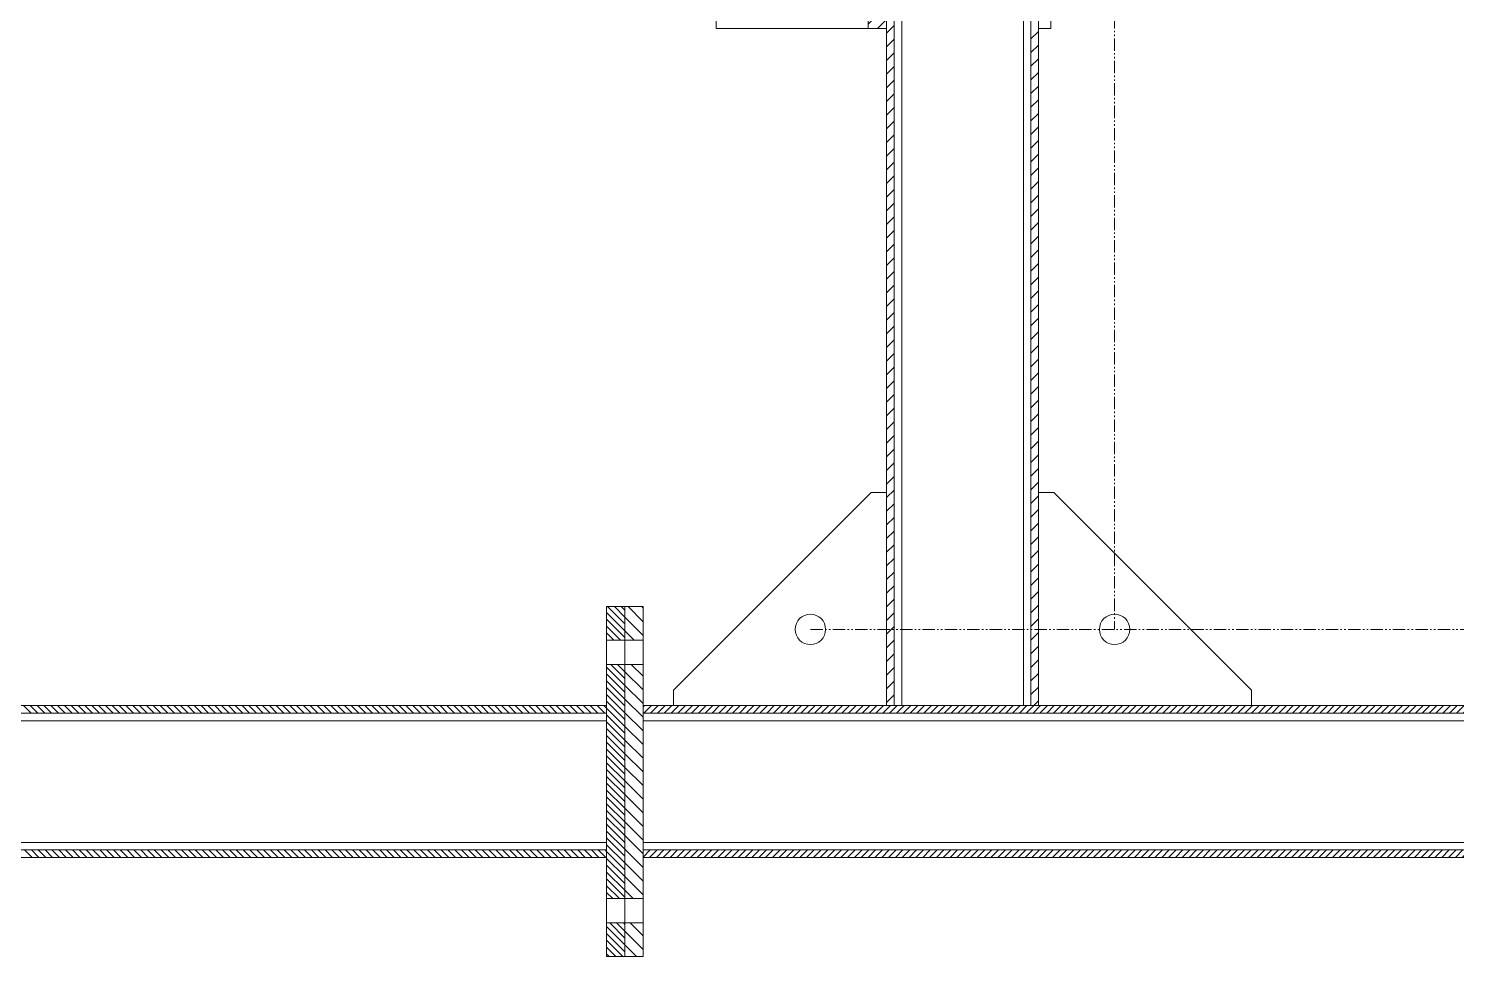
# Model space of a CAD drawing. Header units: millimetres. Extents: x 2179 to 44859, y 3478 to 159868.
# Drawn here: x 33999 to 34938, y 148508 to 149118 of the extents above; entities that cross this region are included whole.
import ezdxf

# ---------------------------------------------------------------- set-up
doc = ezdxf.new("R2010")
doc.units = ezdxf.units.MM
doc.linetypes.add('IMPORT-PHANTOM2', pattern=[14.732, 8.128, -1.524, 1.016, -1.524, 1.016, -1.524])
for name, color, linetype, lineweight in [('0-1', 7, 'IMPORT-PHANTOM2', 9), ('0-2', 7, 'Continuous', 9), ('2966-1_navrh dispozice stroju-HK_dwg-1', 7, 'Continuous', 9)]:
    doc.layers.add(name, color=color, linetype=linetype, lineweight=lineweight)

# ---------------------------------------------------------------- blocks, each defined once
blk = doc.blocks.new('2966-1_navrh dispozice stroju-HK_dwg__X1559-903134-1NP _ stroje - KOTVÍCÍ BODY')
at = {"layer": '0-2'}
for p, q in [((-25534.9, 19157.19), (-25539.9, 19162.19)), ((-25534.9, 19161.68), (-25538.17, 19164.95)), ((-25534.9, 19152.7), (-25539.9, 19157.7)), ((-25534.9, 19148.21), (-25539.9, 19153.21)), ((-25534.9, 19143.72), (-25539.9, 19148.72)), ((-25534.9, 19139.23), (-25539.9, 19144.23)), ((-25534.9, 19134.74), (-25539.9, 19139.74)), ((-25534.9, 19130.25), (-25539.9, 19135.25)), ((-25534.9, 19125.76), (-25539.9, 19130.76)), ((-25534.9, 19121.27), (-25539.9, 19126.27)), ((-25534.9, 19116.78), (-25539.9, 19121.78)), ((-25534.9, 19112.29), (-25539.9, 19117.29)), ((-25534.9, 19107.8), (-25539.9, 19112.8)), ((-25534.9, 19103.31), (-25539.9, 19108.31)), ((-25534.9, 19098.82), (-25539.9, 19103.82)), ((-25534.9, 19094.33), (-25539.9, 19099.33)), ((-25534.9, 19089.84), (-25539.9, 19094.84)), ((-25534.9, 19085.35), (-25539.9, 19090.35)), ((-25534.9, 19080.86), (-25539.9, 19085.86)), ((-25534.9, 19076.37), (-25539.9, 19081.37)), ((-25534.9, 19071.88), (-25539.9, 19076.88)), ((-25534.9, 19067.39), (-25539.9, 19072.39)), ((-25534.9, 19062.9), (-25539.9, 19067.9)), ((-25534.9, 19058.41), (-25539.9, 19063.41)), ((-25534.9, 19053.91), (-25539.9, 19058.91)), ((-25534.9, 19049.42), (-25539.9, 19054.42)), ((-25534.9, 19044.93), (-25539.9, 19049.93)), ((-25534.9, 19040.44), (-25539.9, 19045.44)), ((-25534.9, 19035.95), (-25539.9, 19040.95)), ((-25534.9, 19031.46), (-25539.9, 19036.46)), ((-25534.9, 19026.97), (-25539.9, 19031.97)), ((-25534.9, 19022.48), (-25539.9, 19027.48)), ((-25534.9, 19017.99), (-25539.9, 19022.99)), ((-25534.9, 19013.5), (-25539.9, 19018.5)), ((-25534.9, 19009.01), (-25539.9, 19014.01)), ((-25534.9, 19004.52), (-25539.9, 19009.52)), ((-25534.9, 19000.03), (-25539.9, 19005.03)), ((-25534.9, 18995.54), (-25539.9, 19000.54)), ((-25534.9, 18991.05), (-25539.9, 18996.05)), ((-25534.9, 18986.56), (-25539.9, 18991.56)), ((-25534.9, 18982.07), (-25539.9, 18987.07)), ((-25534.9, 18977.58), (-25539.9, 18982.58)), ((-25534.9, 18973.09), (-25539.9, 18978.09)), ((-25534.9, 18968.6), (-25539.9, 18973.6)), ((-25534.9, 18964.11), (-25539.9, 18969.11)), ((-25534.9, 18959.62), (-25539.9, 18964.62)), ((-25534.9, 18955.13), (-25539.9, 18960.13)), ((-25534.9, 18950.64), (-25539.9, 18955.64)), ((-25534.9, 18946.15), (-25539.9, 18951.15)), ((-25534.9, 18941.66), (-25539.9, 18946.66)), ((-25534.9, 18937.17), (-25539.9, 18942.17)), ((-25534.9, 18932.68), (-25539.9, 18937.68)), ((-25534.9, 18928.19), (-25539.9, 18933.19)), ((-25534.9, 18923.7), (-25539.9, 18928.7)), ((-25534.9, 18919.21), (-25539.9, 18924.21)), ((-25534.9, 18914.72), (-25539.9, 18919.72)), ((-25534.9, 18910.23), (-25539.9, 18915.23)), ((-25534.9, 18905.74), (-25539.9, 18910.74)), ((-25534.9, 18901.25), (-25539.9, 18906.25)), ((-25534.9, 18896.76), (-25539.9, 18901.76)), ((-25534.9, 18892.27), (-25539.9, 18897.27)), ((-25534.9, 18887.78), (-25539.9, 18892.78)), ((-25534.9, 18883.29), (-25539.9, 18888.29)), ((-25534.9, 18878.8), (-25539.9, 18883.8)), ((-25534.9, 18874.31), (-25539.9, 18879.31)), ((-25534.9, 18869.82), (-25539.9, 18874.82)), ((-25534.9, 18865.33), (-25539.9, 18870.33)), ((-25534.9, 18860.84), (-25539.9, 18865.84)), ((-25534.9, 18856.35), (-25539.9, 18861.35)), ((-25534.9, 18851.86), (-25539.9, 18856.86)), ((-25534.9, 18847.37), (-25539.9, 18852.37)), ((-25534.9, 18842.88), (-25539.9, 18847.88)), ((-25534.9, 18838.39), (-25539.9, 18843.39)), ((-25534.9, 18833.9), (-25539.9, 18838.9)), ((-25534.9, 18829.41), (-25539.9, 18834.41)), ((-25534.9, 18824.92), (-25539.9, 18829.92)), ((-25534.9, 18820.43), (-25539.9, 18825.43)), ((-25534.9, 18815.94), (-25539.9, 18820.94)), ((-25534.9, 18811.45), (-25539.9, 18816.45)), ((-25534.9, 18806.96), (-25539.9, 18811.96)), ((-25534.9, 18802.47), (-25539.9, 18807.47)), ((-25534.9, 18797.98), (-25539.9, 18802.98)), ((-25534.9, 18793.49), (-25539.9, 18798.49)), ((-25534.9, 18789), (-25539.9, 18794)), ((-25534.9, 18784.51), (-25539.9, 18789.51)), ((-25534.9, 18780.02), (-25539.9, 18785.02)), ((-25534.9, 18775.53), (-25539.9, 18780.53)), ((-25534.9, 18771.04), (-25539.9, 18776.04)), ((-25534.9, 18766.55), (-25539.9, 18771.55)), ((-25534.9, 18762.06), (-25539.9, 18767.06)), ((-25534.9, 18757.57), (-25539.9, 18762.57)), ((-25534.9, 18753.08), (-25539.9, 18758.08)), ((-25534.9, 18748.59), (-25539.9, 18753.59)), ((-25534.9, 18744.1), (-25539.9, 18749.1)), ((-25534.9, 18739.61), (-25539.9, 18744.61)), ((-25534.9, 18735.12), (-25539.9, 18740.12)), ((-25534.9, 18730.63), (-25539.9, 18735.63)), ((-25534.9, 18726.14), (-25539.9, 18731.14)), ((-25534.9, 18721.65), (-25539.9, 18726.65)), ((-25534.9, 18717.16), (-25539.9, 18722.16)), ((-25534.9, 18712.67), (-25539.9, 18717.67)), ((-25534.9, 18708.18), (-25539.9, 18713.18)), ((-25534.9, 18703.68), (-25539.9, 18708.68)), ((-25534.9, 18699.19), (-25539.9, 18704.19)), ((-25534.9, 18694.7), (-25539.9, 18699.7)), ((-25534.9, 18690.21), (-25539.9, 18695.21)), ((-25534.9, 18685.72), (-25539.9, 18690.72)), ((-25534.9, 18681.23), (-25539.9, 18686.23)), ((-25534.9, 18676.74), (-25539.9, 18681.74)), ((-25534.9, 18672.25), (-25539.9, 18677.25)), ((-25534.9, 18667.76), (-25539.9, 18672.76)), ((-25534.9, 18663.27), (-25539.9, 18668.27)), ((-25534.9, 18658.78), (-25539.9, 18663.78)), ((-25534.9, 18654.29), (-25539.9, 18659.29)), ((-25534.9, 18649.8), (-25539.9, 18654.8)), ((-25534.9, 18645.31), (-25539.9, 18650.31)), ((-25534.9, 18640.82), (-25539.9, 18645.82)), ((-25534.9, 18636.33), (-25539.9, 18641.33)), ((-25534.9, 18631.84), (-25539.9, 18636.84)), ((-25534.9, 18627.35), (-25539.9, 18632.35)), ((-25534.9, 18622.86), (-25539.9, 18627.86)), ((-25534.9, 18618.37), (-25539.9, 18623.37)), ((-25534.9, 18613.88), (-25539.9, 18618.88)), ((-25534.9, 18609.39), (-25539.9, 18614.39)), ((-25534.9, 18604.9), (-25539.9, 18609.9)), ((-25534.9, 18600.41), (-25539.9, 18605.41)), ((-25534.9, 18595.92), (-25539.9, 18600.92)), ((-25534.9, 18591.43), (-25539.9, 18596.43)), ((-25534.9, 18586.94), (-25539.9, 18591.94)), ((-25534.9, 18582.45), (-25539.9, 18587.45)), ((-25534.9, 18577.96), (-25539.9, 18582.96)), ((-25534.9, 18573.47), (-25539.9, 18578.47)), ((-25534.9, 18568.98), (-25539.9, 18573.98)), ((-25534.9, 18564.49), (-25539.9, 18569.49)), ((-25534.9, 18560), (-25539.9, 18565)), ((-25534.9, 18555.51), (-25539.9, 18560.51)), ((-25534.9, 18551.02), (-25539.9, 18556.02)), ((-25534.9, 18546.53), (-25539.9, 18551.53)), ((-25534.9, 18542.04), (-25539.9, 18547.04)), ((-25534.9, 18537.55), (-25539.9, 18542.55)), ((-25534.9, 18533.06), (-25539.9, 18538.06)), ((-25534.9, 18528.57), (-25539.9, 18533.57)), ((-25534.9, 18524.08), (-25539.9, 18529.08)), ((-25534.9, 18519.59), (-25539.9, 18524.59)), ((-25534.9, 18515.1), (-25539.9, 18520.1)), ((-25534.9, 18510.61), (-25539.9, 18515.61)), ((-25534.9, 18506.12), (-25539.9, 18511.12)), ((-25534.9, 18501.63), (-25539.9, 18506.63)), ((-25534.9, 18497.14), (-25539.9, 18502.14)), ((-25534.9, 18492.65), (-25539.9, 18497.65)), ((-25534.9, 18488.16), (-25539.9, 18493.16)), ((-25534.9, 18483.67), (-25539.9, 18488.67)), ((-25534.9, 18479.18), (-25539.9, 18484.18)), ((-25534.9, 18474.69), (-25539.9, 18479.69)), ((-25534.9, 18470.2), (-25539.9, 18475.2)), ((-25534.9, 18465.71), (-25539.9, 18470.71)), ((-25534.9, 18461.22), (-25539.9, 18466.22)), ((-25534.9, 18456.73), (-25539.9, 18461.73)), ((-25534.9, 18452.24), (-25539.9, 18457.24)), ((-25534.9, 18447.75), (-25539.9, 18452.75)), ((-25534.9, 18443.26), (-25539.9, 18448.26)), ((-25534.9, 18438.77), (-25539.9, 18443.77)), ((-25534.9, 18434.28), (-25539.9, 18439.28)), ((-25534.9, 18429.79), (-25539.9, 18434.79)), ((-25534.9, 18425.3), (-25539.9, 18430.3)), ((-25534.9, 18420.81), (-25539.9, 18425.81)), ((-25534.9, 18416.32), (-25539.9, 18421.32)), ((-25534.9, 18411.83), (-25539.9, 18416.83)), ((-25534.9, 18407.34), (-25539.9, 18412.34)), ((-25534.9, 18402.85), (-25539.9, 18407.85)), ((-25534.9, 18398.36), (-25539.9, 18403.36)), ((-25534.9, 18393.87), (-25539.9, 18398.87)), ((-25534.9, 18389.38), (-25539.9, 18394.38)), ((-25534.9, 18384.89), (-25539.9, 18389.89)), ((-25534.9, 18380.4), (-25539.9, 18385.4)), ((-25534.9, 18375.91), (-25539.9, 18380.91)), ((-25534.9, 18371.42), (-25539.9, 18376.42)), ((-25534.9, 18366.93), (-25539.9, 18371.93)), ((-25534.9, 18362.44), (-25539.9, 18367.44)), ((-25534.9, 18357.95), (-25539.9, 18362.95)), ((-25534.9, 18353.45), (-25539.9, 18358.45)), ((-25534.9, 18348.96), (-25539.9, 18353.96)), ((-25534.9, 18344.47), (-25539.9, 18349.47)), ((-25534.9, 18339.98), (-25539.9, 18344.98)), ((-25534.9, 18335.49), (-25539.9, 18340.49)), ((-25534.9, 18331), (-25539.9, 18336)), ((-25534.9, 18326.51), (-25539.9, 18331.51)), ((-25534.9, 18322.02), (-25539.9, 18327.02)), ((-25534.9, 18317.53), (-25539.9, 18322.53)), ((-25534.9, 18313.04), (-25539.9, 18318.04)), ((-25534.9, 18308.55), (-25539.9, 18313.55)), ((-25534.9, 18304.06), (-25539.9, 18309.06)), ((-25534.9, 18299.57), (-25539.9, 18304.57)), ((-25534.9, 18295.08), (-25539.9, 18300.08)), ((-25534.9, 18290.59), (-25539.9, 18295.59)), ((-25534.9, 18286.1), (-25539.9, 18291.1)), ((-25534.9, 18281.61), (-25539.9, 18286.61)), ((-25534.9, 18277.12), (-25539.9, 18282.12)), ((-25534.9, 18272.63), (-25539.9, 18277.63)), ((-25534.9, 18268.14), (-25539.9, 18273.14)), ((-25534.9, 18263.65), (-25539.9, 18268.65)), ((-25534.9, 18259.16), (-25539.9, 18264.16)), ((-25535.18, 18254.95), (-25539.9, 18259.67)), ((-25539.67, 18254.95), (-25539.9, 18255.18))]:
    blk.add_line(p, q, dxfattribs=at)
blk = doc.blocks.new('2966-1_navrh dispozice stroju-HK_dwg__X1560-903135-1NP _ stroje - KOTVÍCÍ BODY')
at = {"layer": '0-2'}
for p, q in [((-25629.9, 19157.9), (-25634.9, 19162.9)), ((-25629.9, 19162.39), (-25632.46, 19164.95)), ((-25629.9, 19153.41), (-25634.9, 19158.41)), ((-25629.9, 19148.91), (-25634.9, 19153.91)), ((-25629.9, 19144.42), (-25634.9, 19149.42)), ((-25629.9, 19139.93), (-25634.9, 19144.93)), ((-25629.9, 19135.44), (-25634.9, 19140.44)), ((-25629.9, 19130.95), (-25634.9, 19135.95)), ((-25629.9, 19126.46), (-25634.9, 19131.46)), ((-25629.9, 19121.97), (-25634.9, 19126.97)), ((-25629.9, 19117.48), (-25634.9, 19122.48)), ((-25629.9, 19112.99), (-25634.9, 19117.99)), ((-25629.9, 19108.5), (-25634.9, 19113.5)), ((-25629.9, 19104.01), (-25634.9, 19109.01)), ((-25629.9, 19099.52), (-25634.9, 19104.52)), ((-25629.9, 19095.03), (-25634.9, 19100.03)), ((-25629.9, 19090.54), (-25634.9, 19095.54)), ((-25629.9, 19086.05), (-25634.9, 19091.05)), ((-25629.9, 19081.56), (-25634.9, 19086.56)), ((-25629.9, 19077.07), (-25634.9, 19082.07)), ((-25629.9, 19072.58), (-25634.9, 19077.58)), ((-25629.9, 19068.09), (-25634.9, 19073.09)), ((-25629.9, 19063.6), (-25634.9, 19068.6)), ((-25629.9, 19059.11), (-25634.9, 19064.11)), ((-25629.9, 19054.62), (-25634.9, 19059.62)), ((-25629.9, 19050.13), (-25634.9, 19055.13)), ((-25629.9, 19045.64), (-25634.9, 19050.64)), ((-25629.9, 19041.15), (-25634.9, 19046.15)), ((-25629.9, 19036.66), (-25634.9, 19041.66)), ((-25629.9, 19032.17), (-25634.9, 19037.17)), ((-25629.9, 19027.68), (-25634.9, 19032.68)), ((-25629.9, 19023.19), (-25634.9, 19028.19)), ((-25629.9, 19018.7), (-25634.9, 19023.7)), ((-25629.9, 19014.21), (-25634.9, 19019.21)), ((-25629.9, 19009.72), (-25634.9, 19014.72)), ((-25629.9, 19005.23), (-25634.9, 19010.23)), ((-25629.9, 19000.74), (-25634.9, 19005.74)), ((-25629.9, 18996.25), (-25634.9, 19001.25)), ((-25629.9, 18991.76), (-25634.9, 18996.76)), ((-25629.9, 18987.27), (-25634.9, 18992.27)), ((-25629.9, 18982.78), (-25634.9, 18987.78)), ((-25629.9, 18978.29), (-25634.9, 18983.29)), ((-25629.9, 18973.8), (-25634.9, 18978.8)), ((-25629.9, 18969.31), (-25634.9, 18974.31)), ((-25629.9, 18964.82), (-25634.9, 18969.82)), ((-25629.9, 18960.33), (-25634.9, 18965.33)), ((-25629.9, 18955.84), (-25634.9, 18960.84)), ((-25629.9, 18951.35), (-25634.9, 18956.35)), ((-25629.9, 18946.86), (-25634.9, 18951.86)), ((-25629.9, 18942.37), (-25634.9, 18947.37)), ((-25629.9, 18937.88), (-25634.9, 18942.88)), ((-25629.9, 18933.39), (-25634.9, 18938.39)), ((-25629.9, 18928.9), (-25634.9, 18933.9)), ((-25629.9, 18924.41), (-25634.9, 18929.41)), ((-25629.9, 18919.92), (-25634.9, 18924.92)), ((-25629.9, 18915.43), (-25634.9, 18920.43)), ((-25629.9, 18910.94), (-25634.9, 18915.94)), ((-25629.9, 18906.45), (-25634.9, 18911.45)), ((-25629.9, 18901.96), (-25634.9, 18906.96)), ((-25629.9, 18897.47), (-25634.9, 18902.47)), ((-25629.9, 18892.98), (-25634.9, 18897.98)), ((-25629.9, 18888.49), (-25634.9, 18893.49)), ((-25629.9, 18884), (-25634.9, 18889)), ((-25629.9, 18879.51), (-25634.9, 18884.51)), ((-25629.9, 18875.02), (-25634.9, 18880.02)), ((-25629.9, 18870.53), (-25634.9, 18875.53)), ((-25629.9, 18866.04), (-25634.9, 18871.04)), ((-25629.9, 18861.55), (-25634.9, 18866.55)), ((-25629.9, 18857.06), (-25634.9, 18862.06)), ((-25629.9, 18852.57), (-25634.9, 18857.57)), ((-25629.9, 18848.08), (-25634.9, 18853.08)), ((-25629.9, 18843.59), (-25634.9, 18848.59)), ((-25629.9, 18839.1), (-25634.9, 18844.1)), ((-25629.9, 18834.61), (-25634.9, 18839.61)), ((-25629.9, 18830.12), (-25634.9, 18835.12)), ((-25629.9, 18825.63), (-25634.9, 18830.63)), ((-25629.9, 18821.14), (-25634.9, 18826.14)), ((-25629.9, 18816.65), (-25634.9, 18821.65)), ((-25629.9, 18812.16), (-25634.9, 18817.16)), ((-25629.9, 18807.67), (-25634.9, 18812.67)), ((-25629.9, 18803.18), (-25634.9, 18808.18)), ((-25629.9, 18798.68), (-25634.9, 18803.68)), ((-25629.9, 18794.19), (-25634.9, 18799.19)), ((-25629.9, 18789.7), (-25634.9, 18794.7)), ((-25629.9, 18785.21), (-25634.9, 18790.21)), ((-25629.9, 18780.72), (-25634.9, 18785.72)), ((-25629.9, 18776.23), (-25634.9, 18781.23)), ((-25629.9, 18771.74), (-25634.9, 18776.74)), ((-25629.9, 18767.25), (-25634.9, 18772.25)), ((-25629.9, 18762.76), (-25634.9, 18767.76)), ((-25629.9, 18758.27), (-25634.9, 18763.27)), ((-25629.9, 18753.78), (-25634.9, 18758.78)), ((-25629.9, 18749.29), (-25634.9, 18754.29)), ((-25629.9, 18744.8), (-25634.9, 18749.8)), ((-25629.9, 18740.31), (-25634.9, 18745.31)), ((-25629.9, 18735.82), (-25634.9, 18740.82)), ((-25629.9, 18731.33), (-25634.9, 18736.33)), ((-25629.9, 18726.84), (-25634.9, 18731.84)), ((-25629.9, 18722.35), (-25634.9, 18727.35)), ((-25629.9, 18717.86), (-25634.9, 18722.86)), ((-25629.9, 18713.37), (-25634.9, 18718.37)), ((-25629.9, 18708.88), (-25634.9, 18713.88)), ((-25629.9, 18704.39), (-25634.9, 18709.39)), ((-25629.9, 18699.9), (-25634.9, 18704.9)), ((-25629.9, 18695.41), (-25634.9, 18700.41)), ((-25629.9, 18690.92), (-25634.9, 18695.92)), ((-25629.9, 18686.43), (-25634.9, 18691.43)), ((-25629.9, 18681.94), (-25634.9, 18686.94)), ((-25629.9, 18677.45), (-25634.9, 18682.45)), ((-25629.9, 18672.96), (-25634.9, 18677.96)), ((-25629.9, 18668.47), (-25634.9, 18673.47)), ((-25629.9, 18663.98), (-25634.9, 18668.98)), ((-25629.9, 18659.49), (-25634.9, 18664.49)), ((-25629.9, 18655), (-25634.9, 18660)), ((-25629.9, 18650.51), (-25634.9, 18655.51)), ((-25629.9, 18646.02), (-25634.9, 18651.02)), ((-25629.9, 18641.53), (-25634.9, 18646.53)), ((-25629.9, 18637.04), (-25634.9, 18642.04)), ((-25629.9, 18632.55), (-25634.9, 18637.55)), ((-25629.9, 18628.06), (-25634.9, 18633.06)), ((-25629.9, 18623.57), (-25634.9, 18628.57)), ((-25629.9, 18619.08), (-25634.9, 18624.08)), ((-25629.9, 18614.59), (-25634.9, 18619.59)), ((-25629.9, 18610.1), (-25634.9, 18615.1)), ((-25629.9, 18605.61), (-25634.9, 18610.61)), ((-25629.9, 18601.12), (-25634.9, 18606.12)), ((-25629.9, 18596.63), (-25634.9, 18601.63)), ((-25629.9, 18592.14), (-25634.9, 18597.14)), ((-25629.9, 18587.65), (-25634.9, 18592.65)), ((-25629.9, 18583.16), (-25634.9, 18588.16)), ((-25629.9, 18578.67), (-25634.9, 18583.67)), ((-25629.9, 18574.18), (-25634.9, 18579.18)), ((-25629.9, 18569.69), (-25634.9, 18574.69)), ((-25629.9, 18565.2), (-25634.9, 18570.2)), ((-25629.9, 18560.71), (-25634.9, 18565.71)), ((-25629.9, 18556.22), (-25634.9, 18561.22)), ((-25629.9, 18551.73), (-25634.9, 18556.73)), ((-25629.9, 18547.24), (-25634.9, 18552.24)), ((-25629.9, 18542.75), (-25634.9, 18547.75)), ((-25629.9, 18538.26), (-25634.9, 18543.26)), ((-25629.9, 18533.77), (-25634.9, 18538.77)), ((-25629.9, 18529.28), (-25634.9, 18534.28)), ((-25629.9, 18524.79), (-25634.9, 18529.79)), ((-25629.9, 18520.3), (-25634.9, 18525.3)), ((-25629.9, 18515.81), (-25634.9, 18520.81)), ((-25629.9, 18511.32), (-25634.9, 18516.32)), ((-25629.9, 18506.83), (-25634.9, 18511.83)), ((-25629.9, 18502.34), (-25634.9, 18507.34)), ((-25629.9, 18497.85), (-25634.9, 18502.85)), ((-25629.9, 18493.36), (-25634.9, 18498.36)), ((-25629.9, 18488.87), (-25634.9, 18493.87)), ((-25629.9, 18484.38), (-25634.9, 18489.38)), ((-25629.9, 18479.89), (-25634.9, 18484.89)), ((-25629.9, 18475.4), (-25634.9, 18480.4)), ((-25629.9, 18470.91), (-25634.9, 18475.91)), ((-25629.9, 18466.42), (-25634.9, 18471.42)), ((-25629.9, 18461.93), (-25634.9, 18466.93)), ((-25629.9, 18457.44), (-25634.9, 18462.44)), ((-25629.9, 18452.95), (-25634.9, 18457.95)), ((-25629.9, 18448.45), (-25634.9, 18453.45)), ((-25629.9, 18443.96), (-25634.9, 18448.96)), ((-25629.9, 18439.47), (-25634.9, 18444.47)), ((-25629.9, 18434.98), (-25634.9, 18439.98)), ((-25629.9, 18430.49), (-25634.9, 18435.49)), ((-25629.9, 18426), (-25634.9, 18431)), ((-25629.9, 18421.51), (-25634.9, 18426.51)), ((-25629.9, 18417.02), (-25634.9, 18422.02)), ((-25629.9, 18412.53), (-25634.9, 18417.53)), ((-25629.9, 18408.04), (-25634.9, 18413.04)), ((-25629.9, 18403.55), (-25634.9, 18408.55)), ((-25629.9, 18399.06), (-25634.9, 18404.06)), ((-25629.9, 18394.57), (-25634.9, 18399.57)), ((-25629.9, 18390.08), (-25634.9, 18395.08)), ((-25629.9, 18385.59), (-25634.9, 18390.59)), ((-25629.9, 18381.1), (-25634.9, 18386.1)), ((-25629.9, 18376.61), (-25634.9, 18381.61)), ((-25629.9, 18372.12), (-25634.9, 18377.12)), ((-25629.9, 18367.63), (-25634.9, 18372.63)), ((-25629.9, 18363.14), (-25634.9, 18368.14)), ((-25629.9, 18358.65), (-25634.9, 18363.65)), ((-25629.9, 18354.16), (-25634.9, 18359.16)), ((-25629.9, 18349.67), (-25634.9, 18354.67)), ((-25629.9, 18345.18), (-25634.9, 18350.18)), ((-25629.9, 18340.69), (-25634.9, 18345.69)), ((-25629.9, 18336.2), (-25634.9, 18341.2)), ((-25629.9, 18331.71), (-25634.9, 18336.71)), ((-25629.9, 18327.22), (-25634.9, 18332.22)), ((-25629.9, 18322.73), (-25634.9, 18327.73)), ((-25629.9, 18318.24), (-25634.9, 18323.24)), ((-25629.9, 18313.75), (-25634.9, 18318.75)), ((-25629.9, 18309.26), (-25634.9, 18314.26)), ((-25629.9, 18304.77), (-25634.9, 18309.77)), ((-25629.9, 18300.28), (-25634.9, 18305.28)), ((-25629.9, 18295.79), (-25634.9, 18300.79)), ((-25629.9, 18291.3), (-25634.9, 18296.3)), ((-25629.9, 18286.81), (-25634.9, 18291.81)), ((-25629.9, 18282.32), (-25634.9, 18287.32)), ((-25629.9, 18277.83), (-25634.9, 18282.83)), ((-25629.9, 18273.34), (-25634.9, 18278.34)), ((-25629.9, 18268.85), (-25634.9, 18273.85)), ((-25629.9, 18264.36), (-25634.9, 18269.36)), ((-25629.9, 18259.87), (-25634.9, 18264.87)), ((-25629.9, 18255.38), (-25634.9, 18260.38)), ((-25633.96, 18254.95), (-25634.9, 18255.89))]:
    blk.add_line(p, q, dxfattribs=at)
blk = doc.blocks.new('2966-1_navrh dispozice stroju-HK_dwg__X1565-903140-1NP _ stroje - KOTVÍCÍ BODY')
at = {"layer": '0-2'}
for p, q in [((-26073.05, 18509.95), (-26078.05, 18514.95)), ((-26064.07, 18509.95), (-26069.07, 18514.95)), ((-26055.09, 18509.95), (-26060.09, 18514.95)), ((-26046.11, 18509.95), (-26051.11, 18514.95)), ((-26037.13, 18509.95), (-26042.13, 18514.95)), ((-26028.15, 18509.95), (-26033.15, 18514.95)), ((-26019.17, 18509.95), (-26024.17, 18514.95)), ((-26010.19, 18509.95), (-26015.19, 18514.95)), ((-26001.21, 18509.95), (-26006.21, 18514.95)), ((-25992.23, 18509.95), (-25997.23, 18514.95)), ((-25983.25, 18509.95), (-25988.25, 18514.95)), ((-25974.27, 18509.95), (-25979.27, 18514.95)), ((-25965.29, 18509.95), (-25970.29, 18514.95)), ((-25956.31, 18509.95), (-25961.31, 18514.95)), ((-25947.33, 18509.95), (-25952.33, 18514.95)), ((-25938.35, 18509.95), (-25943.35, 18514.95)), ((-25929.37, 18509.95), (-25934.37, 18514.95)), ((-25920.39, 18509.95), (-25925.39, 18514.95)), ((-25911.41, 18509.95), (-25916.41, 18514.95)), ((-25902.43, 18509.95), (-25907.43, 18514.95)), ((-25893.45, 18509.95), (-25898.45, 18514.95)), ((-25884.47, 18509.95), (-25889.47, 18514.95)), ((-25875.49, 18509.95), (-25880.49, 18514.95)), ((-25866.51, 18509.95), (-25871.51, 18514.95)), ((-25857.53, 18509.95), (-25862.53, 18514.95)), ((-25848.55, 18509.95), (-25853.55, 18514.95)), ((-25839.57, 18509.95), (-25844.57, 18514.95)), ((-25830.59, 18509.95), (-25835.59, 18514.95)), ((-25821.61, 18509.95), (-25826.61, 18514.95)), ((-25812.63, 18509.95), (-25817.63, 18514.95)), ((-25803.65, 18509.95), (-25808.65, 18514.95)), ((-25794.67, 18509.95), (-25799.67, 18514.95)), ((-25785.69, 18509.95), (-25790.69, 18514.95)), ((-25776.71, 18509.95), (-25781.71, 18514.95)), ((-25767.72, 18509.95), (-25772.72, 18514.95)), ((-25758.74, 18509.95), (-25763.74, 18514.95)), ((-25749.76, 18509.95), (-25754.76, 18514.95)), ((-25740.78, 18509.95), (-25745.78, 18514.95)), ((-25731.8, 18509.95), (-25736.8, 18514.95)), ((-25722.82, 18509.95), (-25727.82, 18514.95)), ((-25713.84, 18509.95), (-25718.84, 18514.95)), ((-25704.86, 18509.95), (-25709.86, 18514.95)), ((-25695.88, 18509.95), (-25700.88, 18514.95)), ((-25686.9, 18509.95), (-25691.9, 18514.95)), ((-25677.92, 18509.95), (-25682.92, 18514.95)), ((-25668.94, 18509.95), (-25673.94, 18514.95)), ((-25659.96, 18509.95), (-25664.96, 18514.95)), ((-25650.98, 18509.95), (-25655.98, 18514.95)), ((-25642, 18509.95), (-25647, 18514.95)), ((-25634.9, 18511.83), (-25638.02, 18514.95))]:
    blk.add_line(p, q, dxfattribs=at)
blk = doc.blocks.new('2966-1_navrh dispozice stroju-HK_dwg__X1566-903141-1NP _ stroje - KOTVÍCÍ BODY')
at = {"layer": '0-2'}
for p, q in [((-26076.84, 18414.95), (-26081.84, 18419.95)), ((-26067.86, 18414.95), (-26072.86, 18419.95)), ((-26058.88, 18414.95), (-26063.88, 18419.95)), ((-26049.9, 18414.95), (-26054.9, 18419.95)), ((-26040.92, 18414.95), (-26045.92, 18419.95)), ((-26031.94, 18414.95), (-26036.94, 18419.95)), ((-26022.95, 18414.95), (-26027.95, 18419.95)), ((-26013.97, 18414.95), (-26018.97, 18419.95)), ((-26004.99, 18414.95), (-26009.99, 18419.95)), ((-25996.01, 18414.95), (-26001.01, 18419.95)), ((-25987.03, 18414.95), (-25992.03, 18419.95)), ((-25978.05, 18414.95), (-25983.05, 18419.95)), ((-25969.07, 18414.95), (-25974.07, 18419.95)), ((-25960.09, 18414.95), (-25965.09, 18419.95)), ((-25951.11, 18414.95), (-25956.11, 18419.95)), ((-25942.13, 18414.95), (-25947.13, 18419.95)), ((-25933.15, 18414.95), (-25938.15, 18419.95)), ((-25924.17, 18414.95), (-25929.17, 18419.95)), ((-25915.19, 18414.95), (-25920.19, 18419.95)), ((-25906.21, 18414.95), (-25911.21, 18419.95)), ((-25897.23, 18414.95), (-25902.23, 18419.95)), ((-25888.25, 18414.95), (-25893.25, 18419.95)), ((-25879.27, 18414.95), (-25884.27, 18419.95)), ((-25870.29, 18414.95), (-25875.29, 18419.95)), ((-25861.31, 18414.95), (-25866.31, 18419.95)), ((-25852.33, 18414.95), (-25857.33, 18419.95)), ((-25843.35, 18414.95), (-25848.35, 18419.95)), ((-25834.37, 18414.95), (-25839.37, 18419.95)), ((-25825.39, 18414.95), (-25830.39, 18419.95)), ((-25816.41, 18414.95), (-25821.41, 18419.95)), ((-25807.43, 18414.95), (-25812.43, 18419.95)), ((-25798.45, 18414.95), (-25803.45, 18419.95)), ((-25789.47, 18414.95), (-25794.47, 18419.95)), ((-25780.49, 18414.95), (-25785.49, 18419.95)), ((-25771.51, 18414.95), (-25776.51, 18419.95)), ((-25762.53, 18414.95), (-25767.53, 18419.95)), ((-25753.55, 18414.95), (-25758.55, 18419.95)), ((-25744.57, 18414.95), (-25749.57, 18419.95)), ((-25735.59, 18414.95), (-25740.59, 18419.95)), ((-25726.61, 18414.95), (-25731.61, 18419.95)), ((-25717.63, 18414.95), (-25722.63, 18419.95)), ((-25708.65, 18414.95), (-25713.65, 18419.95)), ((-25699.67, 18414.95), (-25704.67, 18419.95)), ((-25690.69, 18414.95), (-25695.69, 18419.95)), ((-25681.71, 18414.95), (-25686.71, 18419.95)), ((-25672.72, 18414.95), (-25677.72, 18419.95)), ((-25663.74, 18414.95), (-25668.74, 18419.95)), ((-25654.76, 18414.95), (-25659.76, 18419.95)), ((-25645.78, 18414.95), (-25650.78, 18419.95)), ((-25636.8, 18414.95), (-25641.8, 18419.95))]:
    blk.add_line(p, q, dxfattribs=at)
blk = doc.blocks.new('2966-1_navrh dispozice stroju-HK_dwg__X1572-903147-1NP _ stroje - KOTVÍCÍ BODY')
at = {"layer": '0-2'}
for p, q in [((-25491.89, 18246.49), (-25483.44, 18254.95)), ((-25486.46, 18242.95), (-25474.46, 18254.95)), ((-25477.48, 18242.95), (-25469.9, 18250.52))]:
    blk.add_line(p, q, dxfattribs=at)
blk = doc.blocks.new('2966-1_navrh dispozice stroju-HK_dwg__X1573-903148-1NP _ stroje - KOTVÍCÍ BODY')
at = {"layer": '0-2'}
for p, q in [((-25661.89, 18247.12), (-25654.06, 18254.95)), ((-25657.08, 18242.95), (-25645.08, 18254.95)), ((-25648.1, 18242.95), (-25636.1, 18254.95)), ((-25639.12, 18242.95), (-25627.12, 18254.95)), ((-25630.14, 18242.95), (-25618.14, 18254.95)), ((-25621.16, 18242.95), (-25609.16, 18254.95)), ((-25612.18, 18242.95), (-25600.18, 18254.95)), ((-25603.2, 18242.95), (-25591.2, 18254.95)), ((-25594.22, 18242.95), (-25582.22, 18254.95)), ((-25585.24, 18242.95), (-25573.24, 18254.95)), ((-25576.26, 18242.95), (-25564.26, 18254.95)), ((-25567.28, 18242.95), (-25555.28, 18254.95)), ((-25558.3, 18242.95), (-25546.3, 18254.95)), ((-25549.32, 18242.95), (-25537.32, 18254.95)), ((-25540.34, 18242.95), (-25528.34, 18254.95)), ((-25531.36, 18242.95), (-25519.36, 18254.95)), ((-25522.38, 18242.95), (-25510.38, 18254.95)), ((-25513.4, 18242.95), (-25507.91, 18248.44))]:
    blk.add_line(p, q, dxfattribs=at)
blk = doc.blocks.new('2966-1_navrh dispozice stroju-HK_dwg__X1574-903149-1NP _ stroje - KOTVÍCÍ BODY')
at = {"layer": '0-2'}
for p, q in [((-25699.9, 18254.01), (-25698.96, 18254.95)), ((-25699.9, 18245.03), (-25689.98, 18254.95)), ((-25693, 18242.95), (-25681, 18254.95)), ((-25684.02, 18242.95), (-25677.91, 18249.06))]:
    blk.add_line(p, q, dxfattribs=at)
blk = doc.blocks.new('2966-1_navrh dispozice stroju-HK_dwg__X1577-903152-1NP _ stroje - KOTVÍCÍ BODY')
at = {"layer": '0-2'}
for p, q in [((-26675.49, 18402.95), (-26687.49, 18414.95)), ((-26666.51, 18402.95), (-26678.51, 18414.95)), ((-26657.53, 18402.95), (-26669.53, 18414.95)), ((-26648.55, 18402.95), (-26660.55, 18414.95)), ((-26639.57, 18402.95), (-26651.57, 18414.95)), ((-26630.59, 18402.95), (-26642.59, 18414.95)), ((-26621.61, 18402.95), (-26633.61, 18414.95)), ((-26612.63, 18402.95), (-26624.63, 18414.95)), ((-26603.65, 18402.95), (-26615.65, 18414.95)), ((-26594.67, 18402.95), (-26606.67, 18414.95)), ((-26585.69, 18402.95), (-26597.69, 18414.95)), ((-26576.71, 18402.95), (-26588.71, 18414.95)), ((-26567.73, 18402.95), (-26579.73, 18414.95)), ((-26558.75, 18402.95), (-26570.75, 18414.95)), ((-26549.77, 18402.95), (-26561.77, 18414.95)), ((-26540.79, 18402.95), (-26552.79, 18414.95)), ((-26531.81, 18402.95), (-26543.81, 18414.95)), ((-26522.83, 18402.95), (-26534.83, 18414.95)), ((-26513.85, 18402.95), (-26525.85, 18414.95)), ((-26504.87, 18402.95), (-26516.87, 18414.95)), ((-26495.89, 18402.95), (-26507.89, 18414.95)), ((-26486.91, 18402.95), (-26498.91, 18414.95)), ((-26477.93, 18402.95), (-26489.93, 18414.95)), ((-26468.95, 18402.95), (-26480.95, 18414.95)), ((-26459.97, 18402.95), (-26471.97, 18414.95)), ((-26450.99, 18402.95), (-26462.99, 18414.95)), ((-26442.01, 18402.95), (-26454.01, 18414.95)), ((-26433.03, 18402.95), (-26445.03, 18414.95)), ((-26424.05, 18402.95), (-26436.05, 18414.95)), ((-26415.07, 18402.95), (-26427.07, 18414.95)), ((-26406.09, 18402.95), (-26418.09, 18414.95)), ((-26397.11, 18402.95), (-26409.11, 18414.95)), ((-26388.13, 18402.95), (-26400.13, 18414.95)), ((-26379.15, 18402.95), (-26391.15, 18414.95)), ((-26370.17, 18402.95), (-26382.17, 18414.95)), ((-26361.18, 18402.95), (-26373.18, 18414.95)), ((-26352.2, 18402.95), (-26364.2, 18414.95)), ((-26343.22, 18402.95), (-26355.22, 18414.95)), ((-26334.24, 18402.95), (-26346.24, 18414.95)), ((-26325.26, 18402.95), (-26337.26, 18414.95)), ((-26316.28, 18402.95), (-26328.28, 18414.95)), ((-26307.3, 18402.95), (-26319.3, 18414.95)), ((-26298.32, 18402.95), (-26310.32, 18414.95)), ((-26289.34, 18402.95), (-26301.34, 18414.95)), ((-26280.36, 18402.95), (-26292.36, 18414.95)), ((-26271.38, 18402.95), (-26283.38, 18414.95)), ((-26262.4, 18402.95), (-26274.4, 18414.95)), ((-26253.42, 18402.95), (-26265.42, 18414.95)), ((-26244.44, 18402.95), (-26256.44, 18414.95)), ((-26235.46, 18402.95), (-26247.46, 18414.95)), ((-26226.48, 18402.95), (-26238.48, 18414.95)), ((-26217.5, 18402.95), (-26229.5, 18414.95)), ((-26208.52, 18402.95), (-26220.52, 18414.95)), ((-26199.54, 18402.95), (-26211.54, 18414.95)), ((-26190.56, 18402.95), (-26202.56, 18414.95)), ((-26181.58, 18402.95), (-26193.58, 18414.95)), ((-26172.6, 18402.95), (-26184.6, 18414.95)), ((-26163.62, 18402.95), (-26175.62, 18414.95)), ((-26154.64, 18402.95), (-26166.64, 18414.95)), ((-26145.66, 18402.95), (-26157.66, 18414.95)), ((-26136.68, 18402.95), (-26148.68, 18414.95)), ((-26127.7, 18402.95), (-26139.7, 18414.95)), ((-26118.72, 18402.95), (-26130.72, 18414.95)), ((-26109.74, 18402.95), (-26121.74, 18414.95)), ((-26100.76, 18402.95), (-26112.76, 18414.95)), ((-26091.78, 18402.95), (-26103.78, 18414.95)), ((-26082.8, 18402.95), (-26094.8, 18414.95)), ((-26079.9, 18409.03), (-26085.82, 18414.95)), ((-26684.47, 18402.95), (-26689.9, 18408.37))]:
    blk.add_line(p, q, dxfattribs=at)
blk = doc.blocks.new('2966-1_navrh dispozice stroju-HK_dwg__X1612-903187-1NP _ stroje - KOTVÍCÍ BODY')
at = {"layer": '0-2'}
for p, q in [((-25539.9, 18229.92), (-25538.87, 18230.95)), ((-25539.9, 18225.43), (-25534.9, 18230.43)), ((-25539.9, 18220.93), (-25534.9, 18225.93)), ((-25539.9, 18216.44), (-25534.9, 18221.44)), ((-25539.9, 18211.95), (-25534.9, 18216.95)), ((-25539.9, 18207.46), (-25534.9, 18212.46)), ((-25539.9, 18202.97), (-25534.9, 18207.97)), ((-25539.9, 18198.48), (-25534.9, 18203.48)), ((-25539.9, 18193.99), (-25534.9, 18198.99)), ((-25539.9, 18189.5), (-25534.9, 18194.5)), ((-25539.9, 18185.01), (-25534.9, 18190.01)), ((-25539.9, 18180.52), (-25534.9, 18185.52)), ((-25539.9, 18176.03), (-25534.9, 18181.03)), ((-25539.9, 18171.54), (-25534.9, 18176.54)), ((-25539.9, 18167.05), (-25534.9, 18172.05)), ((-25539.9, 18162.56), (-25534.9, 18167.56)), ((-25539.9, 18158.07), (-25534.9, 18163.07)), ((-25539.9, 18153.58), (-25534.9, 18158.58)), ((-25539.9, 18149.09), (-25534.9, 18154.09)), ((-25539.9, 18144.6), (-25534.9, 18149.6)), ((-25539.9, 18140.11), (-25534.9, 18145.11)), ((-25539.9, 18135.62), (-25534.9, 18140.62)), ((-25539.9, 18131.13), (-25534.9, 18136.13)), ((-25539.9, 18126.64), (-25534.9, 18131.64)), ((-25539.9, 18122.15), (-25534.9, 18127.15)), ((-25539.9, 18117.66), (-25534.9, 18122.66)), ((-25539.9, 18113.17), (-25534.9, 18118.17)), ((-25539.9, 18108.68), (-25534.9, 18113.68)), ((-25539.9, 18104.19), (-25534.9, 18109.19)), ((-25539.9, 18099.7), (-25534.9, 18104.7)), ((-25539.9, 18095.21), (-25534.9, 18100.21)), ((-25539.9, 18090.72), (-25534.9, 18095.72)), ((-25539.9, 18086.23), (-25534.9, 18091.23)), ((-25539.9, 18081.74), (-25534.9, 18086.74)), ((-25539.9, 18077.25), (-25534.9, 18082.25)), ((-25539.9, 18072.76), (-25534.9, 18077.76)), ((-25539.9, 18068.27), (-25534.9, 18073.27)), ((-25539.9, 18063.78), (-25534.9, 18068.78)), ((-25539.9, 18059.29), (-25534.9, 18064.29)), ((-25539.9, 18054.8), (-25534.9, 18059.8)), ((-25539.9, 18050.31), (-25534.9, 18055.31)), ((-25539.9, 18045.82), (-25534.9, 18050.82)), ((-25539.9, 18041.33), (-25534.9, 18046.33)), ((-25539.9, 18036.84), (-25534.9, 18041.84)), ((-25539.9, 18032.35), (-25534.9, 18037.35)), ((-25539.9, 18027.86), (-25534.9, 18032.86)), ((-25539.9, 18023.37), (-25534.9, 18028.37)), ((-25539.9, 18018.88), (-25534.9, 18023.88)), ((-25539.9, 18014.39), (-25534.9, 18019.39)), ((-25539.9, 18009.9), (-25534.9, 18014.9)), ((-25539.9, 18005.41), (-25534.9, 18010.41)), ((-25539.9, 18000.92), (-25534.9, 18005.92)), ((-25539.9, 17996.43), (-25534.9, 18001.43)), ((-25539.9, 17991.94), (-25534.9, 17996.94)), ((-25539.9, 17987.45), (-25534.9, 17992.45)), ((-25539.9, 17982.96), (-25534.9, 17987.96)), ((-25539.9, 17978.47), (-25534.9, 17983.47)), ((-25539.9, 17973.98), (-25534.9, 17978.98)), ((-25539.9, 17969.49), (-25534.9, 17974.49)), ((-25539.9, 17965), (-25534.9, 17970)), ((-25539.9, 17960.51), (-25534.9, 17965.51)), ((-25539.9, 17956.02), (-25534.9, 17961.02)), ((-25539.9, 17951.53), (-25534.9, 17956.53)), ((-25539.9, 17947.04), (-25534.9, 17952.04)), ((-25539.9, 17942.55), (-25534.9, 17947.55)), ((-25539.9, 17938.06), (-25534.9, 17943.06)), ((-25539.9, 17933.57), (-25534.9, 17938.57)), ((-25539.9, 17929.08), (-25534.9, 17934.08)), ((-25539.9, 17924.59), (-25534.9, 17929.59)), ((-25539.9, 17920.1), (-25534.9, 17925.1)), ((-25539.9, 17915.61), (-25534.9, 17920.61)), ((-25539.9, 17911.12), (-25534.9, 17916.12)), ((-25539.9, 17906.63), (-25534.9, 17911.63)), ((-25539.9, 17902.14), (-25534.9, 17907.14)), ((-25539.9, 17897.65), (-25534.9, 17902.65)), ((-25539.9, 17893.16), (-25534.9, 17898.16)), ((-25539.9, 17888.67), (-25534.9, 17893.67)), ((-25539.9, 17884.18), (-25534.9, 17889.18)), ((-25539.9, 17879.69), (-25534.9, 17884.69)), ((-25539.9, 17875.2), (-25534.9, 17880.2)), ((-25539.9, 17870.7), (-25534.9, 17875.7)), ((-25539.9, 17866.21), (-25534.9, 17871.21)), ((-25539.9, 17861.72), (-25534.9, 17866.72)), ((-25539.9, 17857.23), (-25534.9, 17862.23)), ((-25539.9, 17852.74), (-25534.9, 17857.74)), ((-25539.9, 17848.25), (-25534.9, 17853.25))]:
    blk.add_line(p, q, dxfattribs=at)
blk = doc.blocks.new('2966-1_navrh dispozice stroju-HK_dwg__X1613-903188-1NP _ stroje - KOTVÍCÍ BODY')
at = {"layer": '0-2'}
for p, q in [((-25634.9, 18229.21), (-25633.16, 18230.95)), ((-25634.9, 18224.72), (-25629.9, 18229.72)), ((-25634.9, 18220.23), (-25629.9, 18225.23)), ((-25634.9, 18215.74), (-25629.9, 18220.74)), ((-25634.9, 18211.25), (-25629.9, 18216.25)), ((-25634.9, 18206.76), (-25629.9, 18211.76)), ((-25634.9, 18202.27), (-25629.9, 18207.27)), ((-25634.9, 18197.78), (-25629.9, 18202.78)), ((-25634.9, 18193.29), (-25629.9, 18198.29)), ((-25634.9, 18188.8), (-25629.9, 18193.8)), ((-25634.9, 18184.31), (-25629.9, 18189.31)), ((-25634.9, 18179.82), (-25629.9, 18184.82)), ((-25634.9, 18175.33), (-25629.9, 18180.33)), ((-25634.9, 18170.84), (-25629.9, 18175.84)), ((-25634.9, 18166.35), (-25629.9, 18171.35)), ((-25634.9, 18161.86), (-25629.9, 18166.86)), ((-25634.9, 18157.37), (-25629.9, 18162.37)), ((-25634.9, 18152.88), (-25629.9, 18157.88)), ((-25634.9, 18148.39), (-25629.9, 18153.39)), ((-25634.9, 18143.9), (-25629.9, 18148.9)), ((-25634.9, 18139.41), (-25629.9, 18144.41)), ((-25634.9, 18134.92), (-25629.9, 18139.92)), ((-25634.9, 18130.43), (-25629.9, 18135.43)), ((-25634.9, 18125.93), (-25629.9, 18130.93)), ((-25634.9, 18121.44), (-25629.9, 18126.44)), ((-25634.9, 18116.95), (-25629.9, 18121.95)), ((-25634.9, 18112.46), (-25629.9, 18117.46)), ((-25634.9, 18107.97), (-25629.9, 18112.97)), ((-25634.9, 18103.48), (-25629.9, 18108.48)), ((-25634.9, 18098.99), (-25629.9, 18103.99)), ((-25634.9, 18094.5), (-25629.9, 18099.5)), ((-25634.9, 18090.01), (-25629.9, 18095.01)), ((-25634.9, 18085.52), (-25629.9, 18090.52)), ((-25634.9, 18081.03), (-25629.9, 18086.03)), ((-25634.9, 18076.54), (-25629.9, 18081.54)), ((-25634.9, 18072.05), (-25629.9, 18077.05)), ((-25634.9, 18067.56), (-25629.9, 18072.56)), ((-25634.9, 18063.07), (-25629.9, 18068.07)), ((-25634.9, 18058.58), (-25629.9, 18063.58)), ((-25634.9, 18054.09), (-25629.9, 18059.09)), ((-25634.9, 18049.6), (-25629.9, 18054.6)), ((-25634.9, 18045.11), (-25629.9, 18050.11)), ((-25634.9, 18040.62), (-25629.9, 18045.62)), ((-25634.9, 18036.13), (-25629.9, 18041.13)), ((-25634.9, 18031.64), (-25629.9, 18036.64)), ((-25634.9, 18027.15), (-25629.9, 18032.15)), ((-25634.9, 18022.66), (-25629.9, 18027.66)), ((-25634.9, 18018.17), (-25629.9, 18023.17)), ((-25634.9, 18013.68), (-25629.9, 18018.68)), ((-25634.9, 18009.19), (-25629.9, 18014.19)), ((-25634.9, 18004.7), (-25629.9, 18009.7)), ((-25634.9, 18000.21), (-25629.9, 18005.21)), ((-25634.9, 17995.72), (-25629.9, 18000.72)), ((-25634.9, 17991.23), (-25629.9, 17996.23)), ((-25634.9, 17986.74), (-25629.9, 17991.74)), ((-25634.9, 17982.25), (-25629.9, 17987.25)), ((-25634.9, 17977.76), (-25629.9, 17982.76)), ((-25634.9, 17973.27), (-25629.9, 17978.27)), ((-25634.9, 17968.78), (-25629.9, 17973.78)), ((-25634.9, 17964.29), (-25629.9, 17969.29)), ((-25634.9, 17959.8), (-25629.9, 17964.8)), ((-25634.9, 17955.31), (-25629.9, 17960.31)), ((-25634.9, 17950.82), (-25629.9, 17955.82)), ((-25634.9, 17946.33), (-25629.9, 17951.33)), ((-25634.9, 17941.84), (-25629.9, 17946.84)), ((-25634.9, 17937.35), (-25629.9, 17942.35)), ((-25634.9, 17932.86), (-25629.9, 17937.86)), ((-25634.9, 17928.37), (-25629.9, 17933.37)), ((-25634.9, 17923.88), (-25629.9, 17928.88)), ((-25634.9, 17919.39), (-25629.9, 17924.39)), ((-25634.9, 17914.9), (-25629.9, 17919.9)), ((-25634.9, 17910.41), (-25629.9, 17915.41)), ((-25634.9, 17905.92), (-25629.9, 17910.92)), ((-25634.9, 17901.43), (-25629.9, 17906.43)), ((-25634.9, 17896.94), (-25629.9, 17901.94)), ((-25634.9, 17892.45), (-25629.9, 17897.45)), ((-25634.9, 17887.96), (-25629.9, 17892.96)), ((-25634.9, 17883.47), (-25629.9, 17888.47)), ((-25634.9, 17878.98), (-25629.9, 17883.98)), ((-25634.9, 17874.49), (-25629.9, 17879.49)), ((-25634.9, 17870), (-25629.9, 17875)), ((-25634.9, 17865.51), (-25629.9, 17870.51)), ((-25634.9, 17861.02), (-25629.9, 17866.02)), ((-25634.9, 17856.53), (-25629.9, 17861.53)), ((-25634.9, 17852.04), (-25629.9, 17857.04)), ((-25634.9, 17847.55), (-25629.9, 17852.55))]:
    blk.add_line(p, q, dxfattribs=at)
blk = doc.blocks.new('2966-1_navrh dispozice stroju-HK_dwg__X1615-903190-1NP _ stroje - KOTVÍCÍ BODY')
at = {"layer": '0-2'}
for p, q in [((-25491.89, 18242), (-25490.95, 18242.95)), ((-25491.89, 18237.51), (-25486.46, 18242.95)), ((-25491.89, 18233.02), (-25481.97, 18242.95)), ((-25489.48, 18230.95), (-25477.48, 18242.95)), ((-25484.99, 18230.95), (-25472.99, 18242.95)), ((-25480.5, 18230.95), (-25469.9, 18241.54)), ((-25476.01, 18230.95), (-25469.9, 18237.05)), ((-25471.52, 18230.95), (-25469.9, 18232.56))]:
    blk.add_line(p, q, dxfattribs=at)
blk = doc.blocks.new('2966-1_navrh dispozice stroju-HK_dwg__X1616-903191-1NP _ stroje - KOTVÍCÍ BODY')
at = {"layer": '0-2'}
for p, q in [((-25661.89, 18242.63), (-25661.57, 18242.95)), ((-25661.89, 18238.14), (-25657.08, 18242.95)), ((-25661.89, 18233.65), (-25652.59, 18242.95)), ((-25660.1, 18230.95), (-25648.1, 18242.95)), ((-25655.61, 18230.95), (-25643.61, 18242.95)), ((-25651.12, 18230.95), (-25639.12, 18242.95)), ((-25646.63, 18230.95), (-25634.63, 18242.95)), ((-25642.14, 18230.95), (-25630.14, 18242.95)), ((-25637.65, 18230.95), (-25625.65, 18242.95)), ((-25633.16, 18230.95), (-25621.16, 18242.95)), ((-25628.67, 18230.95), (-25616.67, 18242.95)), ((-25624.18, 18230.95), (-25612.18, 18242.95)), ((-25619.69, 18230.95), (-25607.69, 18242.95)), ((-25615.2, 18230.95), (-25603.2, 18242.95)), ((-25610.71, 18230.95), (-25598.71, 18242.95)), ((-25606.22, 18230.95), (-25594.22, 18242.95)), ((-25601.73, 18230.95), (-25589.73, 18242.95)), ((-25597.24, 18230.95), (-25585.24, 18242.95)), ((-25592.75, 18230.95), (-25580.75, 18242.95)), ((-25588.26, 18230.95), (-25576.26, 18242.95)), ((-25583.77, 18230.95), (-25571.77, 18242.95)), ((-25579.28, 18230.95), (-25567.28, 18242.95)), ((-25574.79, 18230.95), (-25562.79, 18242.95)), ((-25570.3, 18230.95), (-25558.3, 18242.95)), ((-25565.81, 18230.95), (-25553.81, 18242.95)), ((-25561.32, 18230.95), (-25549.32, 18242.95)), ((-25556.83, 18230.95), (-25544.83, 18242.95)), ((-25552.34, 18230.95), (-25540.34, 18242.95)), ((-25547.85, 18230.95), (-25535.85, 18242.95)), ((-25543.36, 18230.95), (-25531.36, 18242.95)), ((-25538.87, 18230.95), (-25526.87, 18242.95)), ((-25534.38, 18230.95), (-25522.38, 18242.95)), ((-25529.89, 18230.95), (-25517.89, 18242.95)), ((-25525.4, 18230.95), (-25513.4, 18242.95)), ((-25520.91, 18230.95), (-25508.91, 18242.95)), ((-25516.42, 18230.95), (-25507.91, 18239.46)), ((-25511.93, 18230.95), (-25507.91, 18234.97))]:
    blk.add_line(p, q, dxfattribs=at)
blk = doc.blocks.new('2966-1_navrh dispozice stroju-HK_dwg__X1617-903192-1NP _ stroje - KOTVÍCÍ BODY')
at = {"layer": '0-2'}
for p, q in [((-25699.9, 18240.54), (-25697.49, 18242.95)), ((-25699.9, 18236.05), (-25693, 18242.95)), ((-25699.9, 18231.56), (-25688.51, 18242.95)), ((-25696.02, 18230.95), (-25684.02, 18242.95)), ((-25691.53, 18230.95), (-25679.53, 18242.95)), ((-25687.04, 18230.95), (-25677.91, 18240.08)), ((-25682.55, 18230.95), (-25677.91, 18235.59)), ((-25678.06, 18230.95), (-25677.91, 18231.1))]:
    blk.add_line(p, q, dxfattribs=at)
blk = doc.blocks.new('2966-1_navrh dispozice stroju-HK_dwg-867852-1NP _ stroje - KOTVÍCÍ BODY')
at = {"layer": '0-1', "flags": 128}
blk.add_lwpolyline([(-12552.37, 28972.8), (-12222.65, 29521.33), (-13422.55, 30242.6), (-13649.24, 29865.49), (-12449.33, 29144.22)], dxfattribs=at)
at = {"layer": '0-2'}
for p, q in [((-13723, 29839.82), (-12437.39, 29067.03)), ((-12478.61, 28998.47), (-13764.22, 29771.26)), ((-12557.62, 28847.61), (-12088.79, 29627.55)), ((-12020.23, 29586.34), (-12489.05, 28806.4)), ((-13222.22, 27741.99), (-12569.98, 28827.04)), ((-12501.42, 28785.83), (-13153.65, 27700.77))]:
    blk.add_line(p, q, dxfattribs=at)
at = {"layer": '0-2', "flags": 128}
for points in [[(-12432.24, 29075.61), (-13717.85, 29848.39), (-13720.43, 29844.11), (-12434.81, 29071.32)], [(-13766.79, 29766.97), (-12481.18, 28994.18), (-12483.76, 28989.9), (-13769.37, 29762.69)], [(-12561.9, 28850.19), (-12566.19, 28852.77), (-12097.36, 29632.7), (-12093.08, 29630.13)], [(-12813.64, 29304.87), (-12809.51, 29311.72), (-13332.33, 29625.99), (-13336.45, 29619.13)], [(-12480.48, 28801.25), (-12484.77, 28803.82), (-12015.94, 29583.76), (-12011.66, 29581.18)], [(-12871.34, 29208.87), (-13394.15, 29523.14), (-13387.97, 29533.43), (-12865.16, 29219.16)], [(-12574.27, 28829.62), (-13226.5, 27744.56), (-13230.79, 27747.14), (-12578.55, 28832.2)], [(-13145.08, 27695.62), (-12492.85, 28780.68), (-12497.13, 28783.25), (-13149.37, 27698.2)]]:
    blk.add_lwpolyline(points, close=True, dxfattribs=at)
for points in [[(-13012.85, 29177.26), (-12922.86, 29123.17), (-12871.34, 29208.87)], [(-12360.11, 29195.6), (-12368.68, 29200.75), (-12547.08, 29156.3), (-12552.23, 29147.73)], [(-12603.75, 29062.03), (-12608.9, 29053.45), (-12564.46, 28875.06), (-12555.88, 28869.91)], [(-12443.62, 28779.09), (-12449.8, 28768.8), (-12430.95, 28757.47), (-12437.14, 28747.19), (-12455.98, 28758.52), (-12469.71, 28766.77), (-12463.53, 28777.06), (-12457.35, 28787.34), (-12443.62, 28779.09), (-12424.77, 28767.76), (-12430.95, 28757.47), (-12449.8, 28768.8), (-12463.53, 28777.06), (-12595.5, 28856.39), (-12609.23, 28864.64), (-12628.08, 28875.97), (-12621.9, 28886.25), (-12603.05, 28874.92), (-12609.23, 28864.64), (-12628.08, 28875.97)], [(-12469.71, 28766.77), (-12601.69, 28846.1), (-12615.41, 28854.35), (-12634.26, 28865.68), (-12628.08, 28875.97)], [(-12603.05, 28874.92), (-12589.32, 28866.67), (-12457.35, 28787.34)], [(-12601.69, 28846.1), (-12595.5, 28856.39), (-12609.23, 28864.64), (-12615.41, 28854.35)], [(-12455.98, 28758.52), (-12449.8, 28768.8), (-12463.53, 28777.06), (-12595.5, 28856.39), (-12589.32, 28866.67)]]:
    blk.add_lwpolyline(points, dxfattribs=at)
at = {"layer": '0-2'}
for centre in [(-12449.33, 29144.22), (-12552.37, 28972.8)]:
    blk.add_circle(centre, 10, dxfattribs=at)
at = {"rotation": 328.989640494807}
for name in ['2966-1_navrh dispozice stroju-HK_dwg__X1565-903140-1NP _ stroje - KOTVÍCÍ BODY', '2966-1_navrh dispozice stroju-HK_dwg__X1566-903141-1NP _ stroje - KOTVÍCÍ BODY', '2966-1_navrh dispozice stroju-HK_dwg__X1560-903135-1NP _ stroje - KOTVÍCÍ BODY', '2966-1_navrh dispozice stroju-HK_dwg__X1559-903134-1NP _ stroje - KOTVÍCÍ BODY', '2966-1_navrh dispozice stroju-HK_dwg__X1577-903152-1NP _ stroje - KOTVÍCÍ BODY', '2966-1_navrh dispozice stroju-HK_dwg__X1574-903149-1NP _ stroje - KOTVÍCÍ BODY', '2966-1_navrh dispozice stroju-HK_dwg__X1617-903192-1NP _ stroje - KOTVÍCÍ BODY', '2966-1_navrh dispozice stroju-HK_dwg__X1573-903148-1NP _ stroje - KOTVÍCÍ BODY', '2966-1_navrh dispozice stroju-HK_dwg__X1616-903191-1NP _ stroje - KOTVÍCÍ BODY', '2966-1_navrh dispozice stroju-HK_dwg__X1613-903188-1NP _ stroje - KOTVÍCÍ BODY', '2966-1_navrh dispozice stroju-HK_dwg__X1612-903187-1NP _ stroje - KOTVÍCÍ BODY', '2966-1_navrh dispozice stroju-HK_dwg__X1572-903147-1NP _ stroje - KOTVÍCÍ BODY', '2966-1_navrh dispozice stroju-HK_dwg__X1615-903190-1NP _ stroje - KOTVÍCÍ BODY']:
    blk.add_blockref(name, (0, 0), dxfattribs=at)

msp = doc.modelspace()

# ---------------------------------------------------------------- block references
at = {"layer": '2966-1_navrh dispozice stroju-HK_dwg-1', "rotation": 301.0103595051954}
msp.add_blockref('2966-1_navrh dispozice stroju-HK_dwg-867852-1NP _ stroje - KOTVÍCÍ BODY', (16148.33, 123038.47), dxfattribs=at)

doc.saveas('drawing.dxf')
